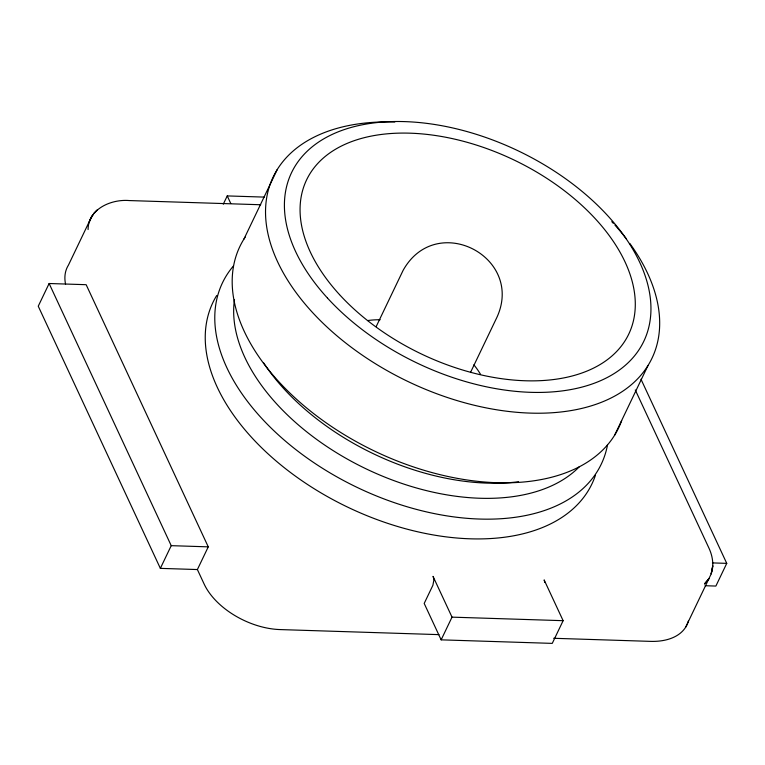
<?xml version="1.0" encoding="UTF-8"?>
<svg xmlns="http://www.w3.org/2000/svg" width="765" height="765" viewBox="0 0 765 765"><rect width="100%" height="100%" fill="white"/><g stroke="black" fill="none" stroke-linecap="round" stroke-linejoin="round"><path stroke-width="1.15" d="M88.08 229.567C88.147 208.845 111.403 198.996 129.295 200.564L260.712 204.752M88.96 222.797L91.609 216.734L68.42 265.159A63.036 37.934 25.6 0 0 65.57 284.207M197.389 569.552L208.262 546.851L86.158 284.695L49.123 283.509L38.25 306.21L160.354 568.366L197.389 569.552L204.169 584.116A63.026 37.934 25.6 0 0 280.076 629.576L438.967 634.634M223.284 204.179L227.243 195.917L264.279 197.102M243.92 239.101L277.274 169.495M160.354 568.366L171.226 545.665L49.123 283.509M376.17 326.617L403.126 270.332C436.681 210.346 526.645 258.082 495.911 319.426L470.475 372.526M441.147 639.846L452.019 617.145L433.028 576.37A6.311 2.974 -88.2 0 1 433.832 580.243L432.894 585.282L424.193 603.442L441.147 639.846L552.254 643.384L563.126 620.683L544.135 579.908L544.843 582.509M614.601 435.237L647.945 365.632M685.708 627.118L711.192 573.893L712.741 565.89L711.192 573.893L712.358 569.198L712.244 570.116C713.678 562.638 712.11 554.893 708.926 548.065L635.285 389.968M640.974 379.201L726.75 563.365L715.877 586.067L705.12 585.722M171.226 545.665L208.262 546.851M712.416 562.906L726.75 563.365M452.019 617.145L563.126 620.683M553.659 638.287L650.422 641.366A63.046 37.944 25.6 0 0 688.357 621.056M227.243 195.917L230.734 203.413M595.419 475.323A210.107 126.445 25.6 0 1 348.926 507.74A210.107 126.445 25.6 0 1 216.686 295.529M607.525 444.828A209.983 126.378 25.6 0 1 357.484 487.573A209.983 126.378 25.6 0 1 233.449 265.952M621.668 420.607A209.983 126.378 25.6 0 1 372.555 450.126A209.983 126.378 25.6 0 1 245.182 237.15M518.536 481.73A195.276 117.523 25.6 0 1 263.6 362.82M579.268 466.822A195.276 117.523 25.6 0 1 364.723 468.19A195.276 117.523 25.6 0 1 234.482 299.564M367.697 320.564A84.112 50.624 25.6 0 1 380.176 319.741M473.879 364.819A84.112 50.624 25.6 0 1 480.544 374.334M629.805 243.442A209.973 126.378 25.6 0 1 555.18 412.536A209.973 126.378 25.6 0 1 282.658 271.709A209.973 126.378 25.6 0 1 394.817 122.008M611.79 221.659A209.973 126.378 25.6 0 1 613.32 223.313M614.945 225.101A209.973 126.378 25.6 0 1 626.344 238.814M91.398 217.25L90.404 219.039L92.928 214.726L91.398 217.25M708.906 578.694L704.565 583.858L708.906 578.694M95.807 211.446L93.885 213.483L97.404 209.916L95.807 211.446M339.497 294.601A178.589 107.483 25.6 0 0 625.311 340.377A178.589 107.483 25.6 0 0 438.24 135.931A178.589 107.483 25.6 0 0 339.497 294.601M327.525 298.111A195.266 117.523 25.6 0 0 640.037 348.161A195.266 117.523 25.6 0 0 435.486 124.618A195.266 117.523 25.6 0 0 327.525 298.111"/></g></svg>
